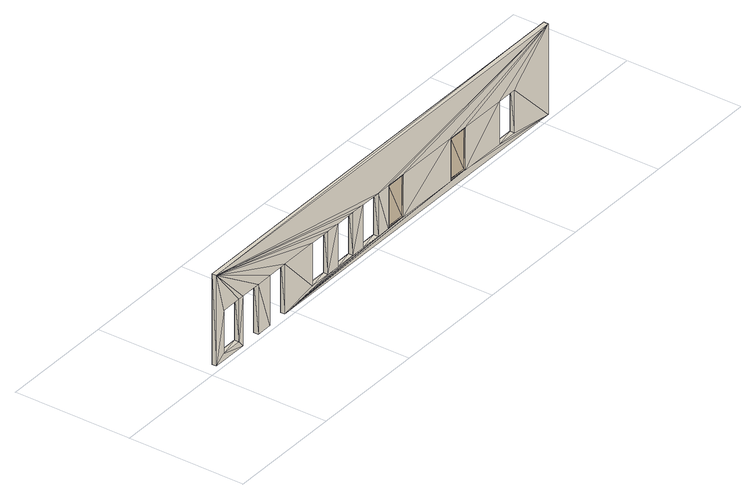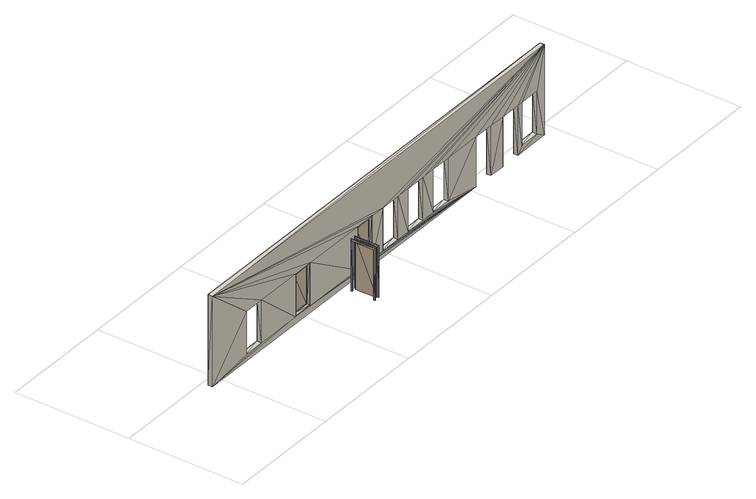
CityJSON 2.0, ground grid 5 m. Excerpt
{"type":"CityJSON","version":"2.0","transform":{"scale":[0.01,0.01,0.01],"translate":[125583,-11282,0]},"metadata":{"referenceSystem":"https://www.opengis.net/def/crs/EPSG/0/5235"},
"CityObjects":{
"building1":{"type":"Building","children":["building1-1","building1-2","building1-3","building1-4"]},
"building1-1":{"type":"BuildingPart","attributes":{"ifc_type":"IfcWallStandardCase","name":"Basic Wall:Outside wall:355787"},"parents":["building1"],"geometry":[{"type":"MultiSurface","lod":"2.2","boundaries":[[[0,1,2]],[[0,2,3]],[[4,0,3]],[[4,3,5]],[[6,4,5]],[[7,4,6]],[[8,7,6]],[[8,6,9]],[[10,8,9]],[[10,9,11]],[[12,10,11]],[[12,11,13]],[[14,12,13]],[[15,12,14]],[[16,15,14]],[[16,14,17]],[[18,16,17]],[[18,17,19]],[[20,18,19]],[[20,19,21]],[[22,23,21]],[[21,23,20]],[[2,1,23]],[[22,2,23]],[[24,25,26]],[[24,26,27]],[[28,24,27]],[[28,27,29]],[[30,28,29]],[[30,29,31]],[[25,30,31]],[[25,31,26]],[[32,33,34]],[[32,34,35]],[[36,32,35]],[[37,32,36]],[[38,37,36]],[[38,36,39]],[[34,38,39]],[[33,38,34]],[[40,41,42]],[[40,42,43]],[[44,40,43]],[[44,43,45]],[[46,44,45]],[[46,45,47]],[[41,46,47]],[[41,47,42]],[[48,49,50]],[[48,50,51]],[[52,48,51]],[[52,51,53]],[[54,52,53]],[[54,53,55]],[[49,54,55]],[[49,55,50]],[[56,57,58]],[[56,58,59]],[[60,56,59]],[[60,59,61]],[[62,60,61]],[[62,61,63]],[[57,62,63]],[[57,63,58]],[[64,65,66]],[[64,66,67]],[[68,64,67]],[[68,67,69]],[[70,68,69]],[[70,69,71]],[[65,70,71]],[[65,71,66]],[[72,73,74]],[[72,74,75]],[[76,72,75]],[[76,75,77]],[[78,76,77]],[[78,77,79]],[[73,78,79]],[[73,79,74]],[[24,23,1]],[[23,24,28]],[[24,1,25]],[[25,1,30]],[[23,28,32]],[[23,32,37]],[[28,30,33]],[[32,28,33]],[[23,37,40]],[[23,40,44]],[[23,44,48]],[[37,38,41]],[[40,37,41]],[[48,44,46]],[[48,46,49]],[[52,54,57]],[[56,52,57]],[[60,62,65]],[[64,60,65]],[[4,68,70]],[[70,65,0]],[[4,70,0]],[[7,12,20]],[[4,7,20]],[[48,52,20]],[[56,60,20]],[[64,68,20]],[[23,48,20]],[[52,56,20]],[[60,64,20]],[[68,4,20]],[[20,12,15]],[[20,15,72]],[[12,7,8]],[[20,72,76]],[[12,8,10]],[[72,15,73]],[[73,16,78]],[[20,76,18]],[[78,16,18]],[[76,78,18]],[[33,1,0]],[[30,1,33]],[[38,33,0]],[[41,38,0]],[[46,41,0]],[[49,46,0]],[[54,49,0]],[[57,54,0]],[[62,57,0]],[[65,62,0]],[[73,15,16]],[[2,22,27]],[[29,27,22]],[[26,2,27]],[[31,2,26]],[[35,29,22]],[[36,35,22]],[[34,31,29]],[[34,29,35]],[[43,36,22]],[[45,43,22]],[[51,45,22]],[[42,39,36]],[[42,36,43]],[[47,45,51]],[[50,47,51]],[[58,55,53]],[[58,53,59]],[[66,63,61]],[[66,61,67]],[[71,69,5]],[[3,66,71]],[[3,71,5]],[[21,13,6]],[[21,6,5]],[[21,53,51]],[[21,61,59]],[[21,69,67]],[[21,51,22]],[[21,59,53]],[[21,67,61]],[[21,5,69]],[[14,13,21]],[[75,14,21]],[[9,6,13]],[[77,75,21]],[[11,9,13]],[[74,14,75]],[[79,17,74]],[[19,77,21]],[[19,17,79]],[[19,79,77]],[[3,2,34]],[[34,2,31]],[[3,34,39]],[[3,39,42]],[[3,42,47]],[[3,47,50]],[[3,50,55]],[[3,55,58]],[[3,58,63]],[[3,63,66]],[[17,14,74]]]}]},
"building1-2":{"type":"BuildingInstallation","attributes":{"ifc_type":"IfcWindow","name":"M_Fixed:0915 x 1830mm:355805"},"parents":["building1"],"geometry":[{"type":"MultiSurface","lod":"2.2","boundaries":[[[80,81,82]],[[83,80,82]],[[83,82,84]],[[85,83,84]],[[85,84,86]],[[87,85,86]],[[87,86,81]],[[80,87,81]],[[82,81,84]],[[81,86,84]],[[85,80,83]],[[85,87,80]],[[88,89,90]],[[91,88,90]],[[91,90,92]],[[93,91,92]],[[93,92,94]],[[95,93,94]],[[95,94,89]],[[88,95,89]],[[96,97,98]],[[99,96,98]],[[99,98,100]],[[101,99,100]],[[101,100,102]],[[103,101,102]],[[103,102,97]],[[96,103,97]],[[89,97,102]],[[89,102,90]],[[89,94,98]],[[97,89,98]],[[98,94,100]],[[102,100,92]],[[90,102,92]],[[100,94,92]],[[103,96,88]],[[91,103,88]],[[99,95,88]],[[99,88,96]],[[101,95,99]],[[93,101,103]],[[93,103,91]],[[93,95,101]],[[43,104,105]],[[45,43,105]],[[45,105,106]],[[47,45,106]],[[47,106,107]],[[42,47,107]],[[42,107,104]],[[43,42,104]],[[108,89,94]],[[109,108,94]],[[109,94,92]],[[110,109,92]],[[110,92,90]],[[111,110,90]],[[111,90,89]],[[108,111,89]],[[104,89,90]],[[104,90,105]],[[94,89,107]],[[89,104,107]],[[94,107,92]],[[90,92,106]],[[105,90,106]],[[92,107,106]],[[111,108,43]],[[45,111,43]],[[42,108,109]],[[42,43,108]],[[110,42,109]],[[47,110,111]],[[47,111,45]],[[47,42,110]],[[104,40,44]],[[105,104,44]],[[105,44,46]],[[106,105,46]],[[106,46,41]],[[107,106,41]],[[107,41,40]],[[104,107,40]],[[112,113,114]],[[115,112,114]],[[115,114,116]],[[117,115,116]],[[117,116,118]],[[119,117,118]],[[119,118,113]],[[112,119,113]],[[113,118,44]],[[40,113,44]],[[40,41,114]],[[113,40,114]],[[116,114,46]],[[118,116,46]],[[114,41,46]],[[44,118,46]],[[105,119,112]],[[105,112,104]],[[115,107,104]],[[115,104,112]],[[106,115,117]],[[106,117,119]],[[106,107,115]],[[106,119,105]]]}]},
"building1-3":{"type":"BuildingInstallation","attributes":{"ifc_type":"IfcDoor","name":"M_Single-Flush:Inside Door:355798"},"parents":["building1"],"geometry":[{"type":"MultiSurface","lod":"2.2","boundaries":[[[120,121,122]],[[123,120,122]],[[123,122,124]],[[125,123,124]],[[125,124,126]],[[127,125,126]],[[127,126,128]],[[129,127,128]],[[129,128,130]],[[131,129,130]],[[131,130,132]],[[133,131,132]],[[133,132,134]],[[135,133,134]],[[135,134,121]],[[120,135,121]],[[122,121,128]],[[121,130,128]],[[130,121,134]],[[130,134,132]],[[128,126,124]],[[122,128,124]],[[129,120,123]],[[129,131,120]],[[135,120,131]],[[133,135,131]],[[125,127,129]],[[125,129,123]],[[136,137,138]],[[139,136,138]],[[139,138,140]],[[141,139,140]],[[141,140,142]],[[143,141,142]],[[143,142,144]],[[145,143,144]],[[145,144,146]],[[147,145,146]],[[147,146,148]],[[149,147,148]],[[149,148,150]],[[151,149,150]],[[151,150,137]],[[136,151,137]],[[142,137,144]],[[144,137,150]],[[137,142,138]],[[138,142,140]],[[146,144,148]],[[144,150,148]],[[145,136,143]],[[151,136,145]],[[139,143,136]],[[141,143,139]],[[149,145,147]],[[149,151,145]],[[152,153,126]],[[128,152,126]],[[128,126,132]],[[130,128,132]],[[130,132,154]],[[155,130,154]],[[155,154,153]],[[152,155,153]],[[126,153,132]],[[153,154,132]],[[130,152,128]],[[130,155,152]]]}]},
"building1-4":{"type":"BuildingInstallation","attributes":{"ifc_type":"IfcWindow","name":"M_Fixed:0915 x 1830mm:355806"},"parents":["building1"],"geometry":[{"type":"MultiSurface","lod":"2.2","boundaries":[[[156,157,158]],[[159,156,158]],[[159,158,160]],[[161,159,160]],[[161,160,162]],[[163,161,162]],[[163,162,157]],[[156,163,157]],[[158,157,160]],[[157,162,160]],[[161,156,159]],[[161,163,156]],[[164,165,166]],[[167,164,166]],[[167,166,168]],[[169,167,168]],[[169,168,170]],[[171,169,170]],[[171,170,165]],[[164,171,165]],[[172,173,174]],[[175,172,174]],[[175,174,176]],[[177,175,176]],[[177,176,178]],[[179,177,178]],[[179,178,173]],[[172,179,173]],[[165,173,178]],[[165,178,166]],[[165,170,174]],[[173,165,174]],[[174,170,176]],[[178,176,168]],[[166,178,168]],[[176,170,168]],[[179,172,164]],[[167,179,164]],[[175,171,164]],[[175,164,172]],[[177,171,175]],[[169,177,179]],[[169,179,167]],[[169,171,177]],[[35,180,181]],[[36,35,181]],[[36,181,182]],[[39,36,182]],[[39,182,183]],[[34,39,183]],[[34,183,180]],[[35,34,180]],[[184,165,170]],[[185,184,170]],[[185,170,168]],[[186,185,168]],[[186,168,166]],[[187,186,166]],[[187,166,165]],[[184,187,165]],[[180,165,166]],[[180,166,181]],[[170,165,183]],[[165,180,183]],[[170,183,168]],[[166,168,182]],[[181,166,182]],[[168,183,182]],[[187,184,35]],[[36,187,35]],[[34,184,185]],[[34,35,184]],[[186,34,185]],[[39,186,187]],[[39,187,36]],[[39,34,186]],[[180,32,37]],[[181,180,37]],[[181,37,38]],[[182,181,38]],[[182,38,33]],[[183,182,33]],[[183,33,32]],[[180,183,32]],[[188,189,190]],[[191,188,190]],[[191,190,192]],[[193,191,192]],[[193,192,194]],[[195,193,194]],[[195,194,189]],[[188,195,189]],[[189,194,37]],[[32,189,37]],[[32,33,190]],[[189,32,190]],[[192,190,38]],[[194,192,38]],[[190,33,38]],[[37,194,38]],[[181,195,188]],[[181,188,180]],[[191,183,180]],[[191,180,188]],[[182,191,193]],[[182,193,195]],[[182,183,191]],[[182,195,181]]]}]}
},
"vertices":[
[471,44,0],[2058,44,0],[2058,24,0],[471,24,0],[471,44,213],[471,24,213],[380,24,213],[380,44,213],[380,44,0],[380,24,0],[310,44,0],[310,24,0],[310,44,213],[310,24,213],[218,24,213],[218,44,213],[218,44,0],[218,24,0],[58,44,0],[58,24,0],[58,44,385],[58,24,385],[2058,24,385],[2058,44,385],[1855,44,213],[1855,44,30],[1855,24,30],[1855,24,213],[1763,44,213],[1763,24,213],[1763,44,30],[1763,24,30],[1560,44,213],[1560,44,30],[1560,24,30],[1560,24,213],[1468,24,213],[1468,44,213],[1468,44,30],[1468,24,30],[1186,44,213],[1186,44,30],[1186,24,30],[1186,24,213],[1095,44,213],[1095,24,213],[1095,44,30],[1095,24,30],[1033,44,213],[1033,44,30],[1033,24,30],[1033,24,213],[941,44,213],[941,24,213],[941,44,30],[941,24,30],[881,44,213],[881,44,30],[881,24,30],[881,24,213],[790,44,213],[790,24,213],[790,44,30],[790,24,30],[730,44,213],[730,44,30],[730,24,30],[730,24,213],[638,44,213],[638,24,213],[638,44,30],[638,24,30],[194,44,213],[194,44,30],[194,24,30],[194,24,213],[103,44,213],[103,24,213],[103,44,30],[103,24,30],
[1180,28,207],[1180,28,37],[1180,29,37],[1180,29,207],[1101,29,37],[1101,29,207],[1101,28,37],[1101,28,207],[1184,26,212],[1184,30,212],[1097,30,212],[1097,26,212],[1097,30,32],[1097,26,32],[1184,30,32],[1184,26,32],[1180,26,207],[1180,30,207],[1180,30,37],[1180,26,37],[1101,30,37],[1101,26,37],[1101,30,207],[1101,26,207],[1186,30,213],[1095,30,213],[1095,30,30],[1186,30,30],[1184,24,212],[1184,24,32],[1097,24,32],[1097,24,212],[1183,30,210],[1183,44,210],[1183,44,34],[1183,30,34],[1098,44,34],[1098,30,34],[1098,44,210],[1098,30,210],
[1246,77,221],[1248,77,221],[1248,183,221],[1246,183,221],[1248,183,0],[1246,183,0],[1248,176,0],[1246,176,0],[1248,176,213],[1246,176,213],[1248,84,213],[1246,84,213],[1248,84,0],[1246,84,0],[1248,77,0],[1246,77,0],[1268,183,221],[1271,183,221],[1271,183,0],[1268,183,0],[1271,176,0],[1268,176,0],[1271,176,213],[1268,176,213],[1271,84,213],[1268,84,213],[1271,84,0],[1268,84,0],[1271,77,0],[1268,77,0],[1271,77,221],[1268,77,221],[1253,176,213],[1253,176,0],[1253,84,0],[1253,84,213],
[1553,28,207],[1553,28,37],[1553,29,37],[1553,29,207],[1475,29,37],[1475,29,207],[1475,28,37],[1475,28,207],[1558,26,212],[1558,30,212],[1470,30,212],[1470,26,212],[1470,30,32],[1470,26,32],[1558,30,32],[1558,26,32],[1553,26,207],[1553,30,207],[1553,30,37],[1553,26,37],[1475,30,37],[1475,26,37],[1475,30,207],[1475,26,207],[1560,30,213],[1468,30,213],[1468,30,30],[1560,30,30],[1558,24,212],[1558,24,32],[1470,24,32],[1470,24,212],[1557,30,210],[1557,44,210],[1557,44,34],[1557,30,34],[1471,44,34],[1471,30,34],[1471,44,210],[1471,30,210]
]}
